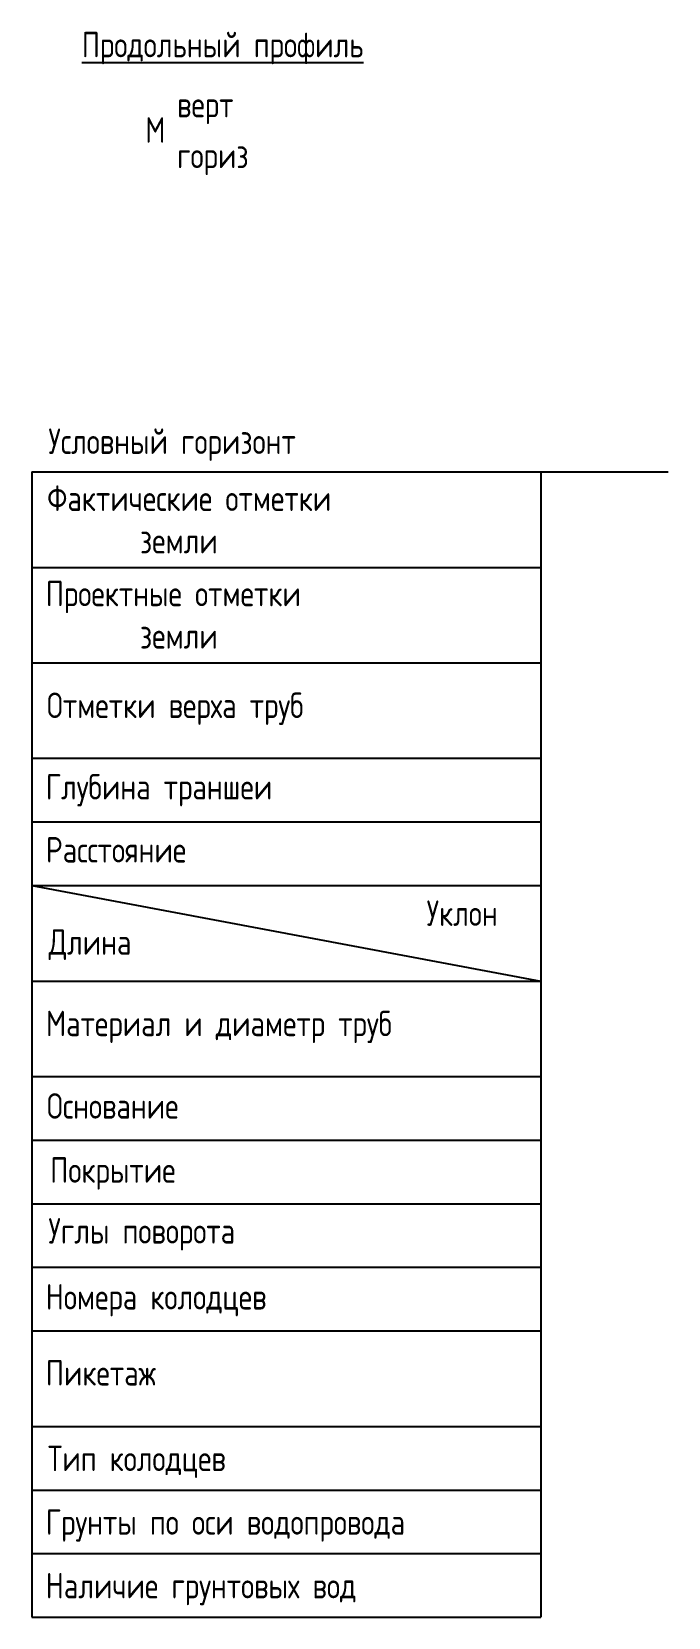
# Model space of a CAD drawing. Header units: metres. Extents: x 12388 to 12488, y 11928 to 12177.
import ezdxf

# ---------------------------------------------------------------- set-up
doc = ezdxf.new("R2010")
doc.units = ezdxf.units.M
doc.styles.get("Standard").update_dxf_attribs({"font": 'eskdu.shx'})
doc.styles.add('ЕСКД (ГОСТ)', font='ESKDU.shx')

msp = doc.modelspace()

# ---------------------------------------------------------------- linework, layer by layer
at = {"linetype": 'Continuous'}
for p, q in [((12387.9, 12107.74), (12387.9, 11927.74)), ((12387.9, 12107.74), (12467.9, 12107.74)), ((12467.9, 12107.74), (12467.9, 11927.74)), ((12467.9, 12107.74), (12487.9, 12107.74)), ((12387.9, 12092.74), (12467.9, 12092.74)), ((12387.9, 12077.74), (12467.9, 12077.74)), ((12387.9, 12062.74), (12467.9, 12062.74)), ((12387.9, 12052.74), (12467.9, 12052.74)), ((12387.9, 12042.74), (12467.9, 12042.74)), ((12387.9, 12042.74), (12467.9, 12027.74)), ((12387.9, 12027.74), (12467.9, 12027.74)), ((12387.9, 12012.74), (12467.9, 12012.74)), ((12387.9, 12002.74), (12467.9, 12002.74)), ((12387.9, 11992.74), (12467.9, 11992.74)), ((12387.9, 11982.74), (12467.9, 11982.74)), ((12387.9, 11972.74), (12467.9, 11972.74)), ((12387.9, 11957.74), (12467.9, 11957.74)), ((12387.9, 11947.74), (12467.9, 11947.74)), ((12387.9, 11937.74), (12467.9, 11937.74)), ((12387.9, 11927.74), (12467.9, 11927.74))]:
    msp.add_line(p, q, dxfattribs=at)

# ---------------------------------------------------------------- texts
at = {"linetype": 'Continuous', "style": 'ЕСКД (ГОСТ)'}
for s, p in [('%%uПродольный профиль', (12395.76, 12172.91)), ('верт', (12410.73, 12163.49)), ('М', (12405.73, 12159.49)), ('гориз', (12410.73, 12155.49))]:
    msp.add_text(s, height=4, dxfattribs=at).set_placement(p)
at = {"linetype": 'Continuous'}
for s, p in [('Условный горизонт', (12390.51, 12110.57)), ('Фактические отметки', (12390.32, 12101.61)), ('       земли', (12390.54, 12094.94)), ('Проектные отметки', (12390.1, 12086.64)), ('       земли', (12390.54, 12079.98)), ('Отметки верха труб', (12390.27, 12069.07)), ('Глубина траншеи', (12390.1, 12056.27)), ('Расстояние', (12390.11, 12046.36)), ('Уклон', (12449.93, 12036.4)), ('Длина', (12390.54, 12031.86)), ('Материал и диаметр труб', (12390.13, 12019.07)), ('Основание', (12390.27, 12006.1)), ('Покрытие', (12390.8, 11996.03)), ('Углы поворота', (12390.51, 11986.47)), ('Номера колодцев', (12390.09, 11976.11)), ('Пикетаж', (12390.1, 11964.16)), ('Тип колодцев', (12390.41, 11950.71)), ('Грунты по оси водопровода', (12390.1, 11940.71)), ('Наличие грунтовых вод', (12390.09, 11930.71))]:
    msp.add_text(s, height=4, dxfattribs=at).set_placement(p)

doc.saveas('drawing.dxf')
